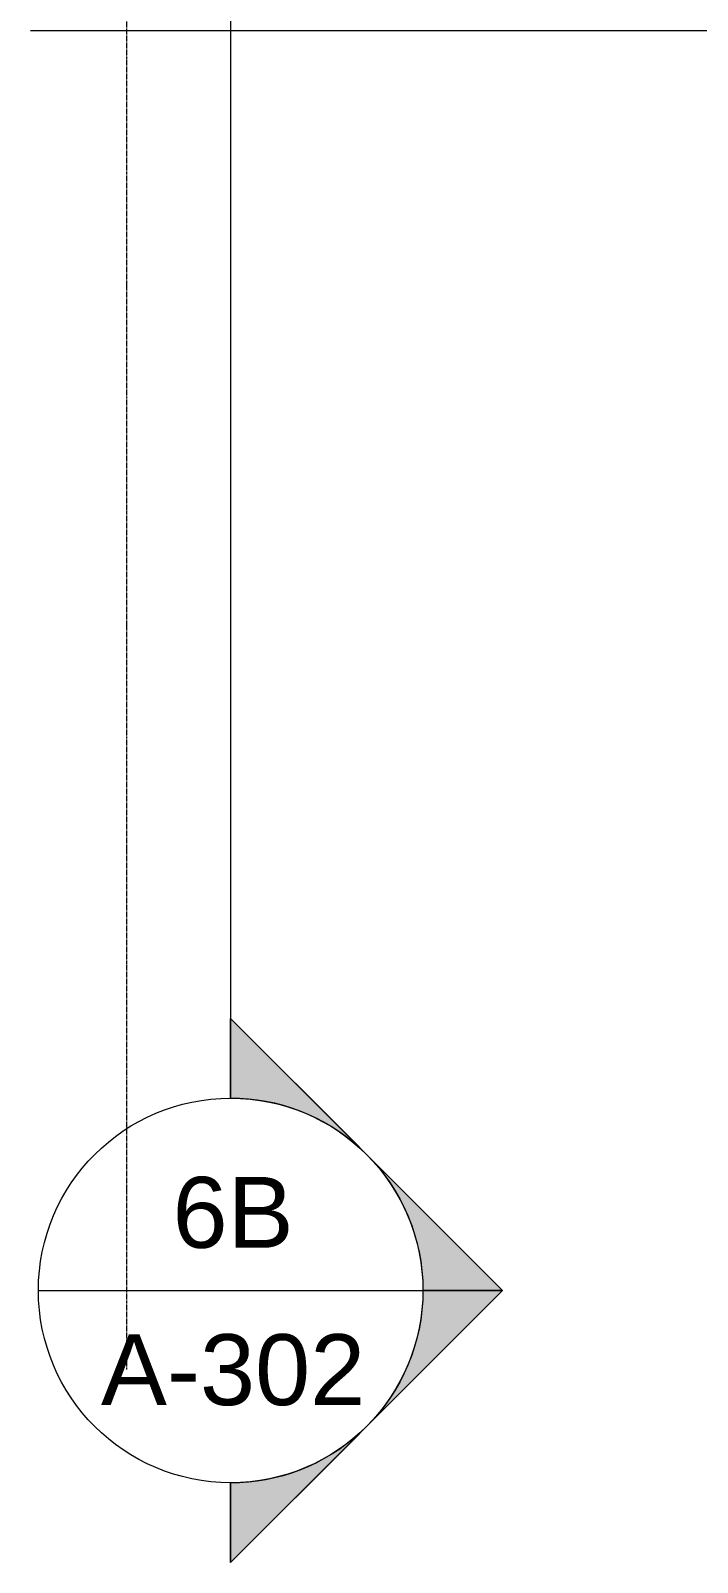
# Model space of a CAD drawing. Header units: inches. Extents: x 21035 to 27109, y -23277 to -20247.
# Drawn here: x 25956.9 to 26123.3, y -23275.5 to -22893.2 of the extents above; entities that cross this region are included whole.
import ezdxf

# ---------------------------------------------------------------- set-up
doc = ezdxf.new("R2010")
doc.units = ezdxf.units.IN
doc.header["$MEASUREMENT"] = 0
doc.linetypes.add('Grid Line 1_2_', pattern=[0.875, 0.5, -0.125, 0.125, -0.125])
for name, color, linetype, lineweight in [('A-ROOF-OTLN', 132, 'Continuous', 9), ('G-ANNO-SYMB', 111, 'Continuous', 9), ('S-GRID', 1, 'Continuous', 9)]:
    doc.layers.add(name, color=color, linetype=linetype, lineweight=lineweight)
doc.styles.add('Arial_1', font='arial.ttf', dxfattribs={"height": 17.703593})

# ---------------------------------------------------------------- blocks, each defined once
blk = doc.blocks.new('Section - Section Head - Filled-1526-RCP - First Floor')
at = {"layer": 'G-ANNO-SYMB'}
h = blk.add_hatch(color=256, dxfattribs=at)
edge = h.paths.add_edge_path(flags=0)
edge.add_line((-0.4268, 0.1768), (-0.25, 0.3536))
edge.add_line((-0.25, 0.3536), (-0.25, 0.25))
edge.add_arc((-0.25, 0), 0.25, 90, 135)
h = blk.add_hatch(color=256, dxfattribs=at)
edge = h.paths.add_edge_path(flags=0)
edge.add_arc((-0.25, 0), 0.25, 45, 90)
edge.add_line((-0.25, 0.25), (-0.25, 0.3536))
edge.add_line((-0.25, 0.3536), (-0.0732, 0.1768))
h = blk.add_hatch(color=256, dxfattribs=at)
edge = h.paths.add_edge_path(flags=0)
edge.add_arc((-0.25, 0), 0.2503, 137.9216, 180)
edge.add_line((-0.5003, 0), (-0.6036, 0))
edge.add_line((-0.6036, 0), (-0.4358, 0.1678))
h = blk.add_hatch(color=256, dxfattribs=at)
edge = h.paths.add_edge_path(flags=0)
edge.add_line((-0.0642, 0.1678), (0.1036, 0))
edge.add_line((0.1036, 0), (0.0003, 0))
edge.add_arc((-0.25, 0), 0.2503, 0, 42.0784)
for p, q in [((-0.25, 0.3536), (-0.6036, 0)), ((-0.25, 0.3536), (-0.4268, 0.1768)), ((-0.25, 0.3536), (0.1036, 0)), ((-0.25, 0.25), (-0.25, 0.3536)), ((-0.0732, 0.1768), (-0.25, 0.3536)), ((-0.25, 0.3536), (-0.25, 0.25)), ((-0.4358, 0.1678), (-0.6036, 0)), ((0.1036, 0), (-0.0642, 0.1678)), ((-0.6036, 0), (-0.5003, 0)), ((0.0003, 0), (0.1036, 0)), ((-0.5, 0), (-0.6036, 0)), ((0, 0), (0.1036, 0))]:
    blk.add_line(p, q, dxfattribs=at)
for radius, start, end in [(0.25, 360, 180), (0.25, 90, 135), (0.25, 45, 90), (0.2503, 137.9216, 180), (0.2503, 0, 42.0784), (0.25, 180, 360)]:
    blk.add_arc((-0.25, 0), radius, start, end, dxfattribs=at)

msp = doc.modelspace()

# ---------------------------------------------------------------- linework, layer by layer
at = {"layer": 'A-ROOF-OTLN'}
msp.add_line((25956.89, -22893.16), (26294.39, -22893.16), dxfattribs=at)
at = {"layer": 'G-ANNO-SYMB'}
for p, q in [((26006.82, -20363.1), (26006.82, -23159.65)), ((25958.82, -23207.65), (26054.82, -23207.65))]:
    msp.add_line(p, q, dxfattribs=at)
at = {"layer": 'S-GRID', "linetype": 'Grid Line 1_2_'}
msp.add_line((25980.89, -23227.37), (25980.89, -20361.6), dxfattribs=at)
msp.add_line((25980.89, -23227.37), (25980.89, -20361.6), dxfattribs=at)

# ---------------------------------------------------------------- block references
at = {"layer": 'G-ANNO-SYMB', "extrusion": (0, 0, -1), "xscale": 191.9999999999999, "yscale": 191.9999999999999, "zscale": 191.9999999999999, "rotation": 90.00000000000053}
msp.add_blockref('Section - Section Head - Filled-1526-RCP - First Floor', (-26006.82, -23159.65), dxfattribs=at)

# ---------------------------------------------------------------- texts
at = {"layer": 'G-ANNO-SYMB', "char_height": 17.704, "attachment_point": 2, "line_spacing_factor": 0.938532, "style": 'Arial_1'}
for s, insert, width in [('6B', (26007.43, -23179.31), 36.072), ('A-302', (26007.43, -23218.58), 78.624)]:
    msp.add_mtext(s, dxfattribs=dict(at, insert=insert, width=width))

doc.saveas('drawing.dxf')
